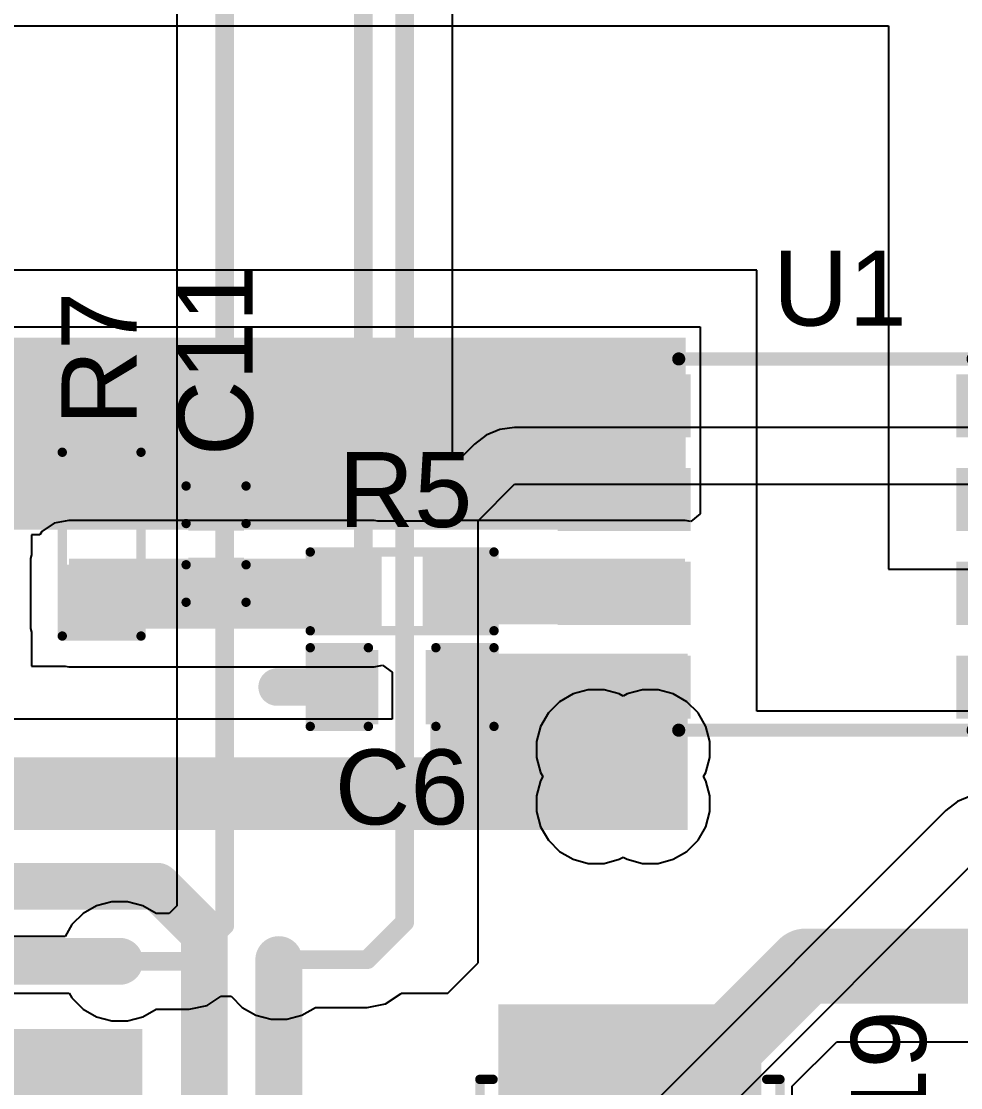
# Model space of a CAD drawing. Header units: millimetres. Extents: x -3 to 5437, y -3 to 5435.
# Drawn here: x 40.78 to 53.5, y 24.17 to 38.62 of the extents above; entities that cross this region are included whole.
import ezdxf

# ---------------------------------------------------------------- set-up
doc = ezdxf.new("R2010")
doc.units = ezdxf.units.MM
for name, color, linetype in [('BottomLayer', 5, 'Continuous'), ('BottomSolder', 6, 'Continuous'), ('TopLayer', 1, 'Continuous'), ('TopOverlay', 2, 'Continuous'), ('TopPaste', 8, 'Continuous'), ('TopSolder', 216, 'Continuous'), ('ViaHoleLayer', 16, 'Continuous')]:
    doc.layers.add(name, color=color, linetype=linetype)
doc.styles.add('Arial', font='', dxfattribs={"height": 0.2})
doc.styles.get('Arial').set_extended_font_data('Arial')

# ---------------------------------------------------------------- blocks, each defined once
blk = doc.blocks.new('P____DI__5_149')
at = {"layer": 'TopLayer'}
for points in [[(-1.68, 4.421), (1.68, 4.421), (1.68, -0.439), (-1.68, -0.439)], [(-1.615, -1.291), (-0.225, -1.291), (-0.225, -2.691), (-1.615, -2.691)], [(0.225, -1.291), (1.615, -1.291), (1.615, -2.691), (0.225, -2.691)]]:
    blk.add_hatch(color=1, dxfattribs=at).paths.add_polyline_path(points)
at = {"layer": 'TopPaste'}
for points in [[(-1.68, 4.421), (1.68, 4.421), (1.68, -0.439), (-1.68, -0.439)], [(-1.615, -1.291), (-0.225, -1.291), (-0.225, -2.691), (-1.615, -2.691)], [(0.225, -1.291), (1.615, -1.291), (1.615, -2.691), (0.225, -2.691)]]:
    blk.add_hatch(color=8, dxfattribs=at).paths.add_polyline_path(points)
at = {"layer": 'TopSolder'}
for points in [[(-1.782, 4.523), (1.782, 4.523), (1.782, -0.541), (-1.782, -0.541)], [(-1.717, -1.189), (-0.123, -1.189), (-0.123, -2.793), (-1.717, -2.793)], [(0.123, -1.189), (1.717, -1.189), (1.717, -2.793), (0.123, -2.793)]]:
    blk.add_hatch(color=216, dxfattribs=at).paths.add_polyline_path(points)
at = {"layer": 'TopOverlay', "const_width": 0.127}
for points in [[(-2.032, 3.505), (-1.854, 3.505)], [(-2.032, -1.118), (-2.032, 3.505)], [(1.854, 3.505), (2.032, 3.505)], [(2.032, -1.118), (2.032, 3.505)]]:
    blk.add_lwpolyline(points, dxfattribs=at)
at = {"layer": 'TopOverlay'}
for points, const_width in [([(-2.064, 3.505, 1), (-2, 3.505, 1)], 0.0635), ([(-2.064, 3.505, 1), (-2, 3.505, 1)], 0.0635), ([(-1.886, 3.505, 1), (-1.822, 3.505, 1)], 0.0635), ([(1.822, 3.505, 1), (1.886, 3.505, 1)], 0.0635), ([(2, 3.505, 1), (2.064, 3.505, 1)], 0.0635), ([(2, 3.505, 1), (2.064, 3.505, 1)], 0.0635), ([(-2.064, -1.118, 1), (-2, -1.118, 1)], 0.0635), ([(2, -1.118, 1), (2.064, -1.118, 1)], 0.0635), ([(-1.905, -2.108, 1), (-2.159, -2.108, 1)], 0.254), ([(-2.223, -2.108, 1), (-2.095, -2.108, 1)], 0.127), ([(-1.968, -2.108, 1), (-1.841, -2.108, 1)], 0.127)]:
    blk.add_lwpolyline(points, format="xyb", close=True, dxfattribs=dict(at, const_width=const_width))
blk = doc.blocks.new('RES_0603_230')
at = {"layer": 'TopLayer'}
for points in [[(-0.381, 0.4445), (-0.381, -0.4445), (-1.143, -0.4445), (-1.143, 0.4445)], [(1.143, 0.4445), (1.143, -0.4445), (0.381, -0.4445), (0.381, 0.4445)]]:
    blk.add_hatch(color=1, dxfattribs=at).paths.add_polyline_path(points)
at = {"layer": 'TopPaste'}
for points in [[(-0.381, 0.4445), (-0.381, -0.4445), (-1.143, -0.4445), (-1.143, 0.4445)], [(1.143, 0.4445), (1.143, -0.4445), (0.381, -0.4445), (0.381, 0.4445)]]:
    blk.add_hatch(color=8, dxfattribs=at).paths.add_polyline_path(points)
at = {"layer": 'TopSolder'}
for points in [[(-0.2794, 0.5461), (-0.2794, -0.5461), (-1.2446, -0.5461), (-1.2446, 0.5461)], [(1.2446, 0.5461), (1.2446, -0.5461), (0.2794, -0.5461), (0.2794, 0.5461)]]:
    blk.add_hatch(color=216, dxfattribs=at).paths.add_polyline_path(points)
at = {"layer": 'TopOverlay', "const_width": 0.127}
for points in [[(-1.2446, 0.5334), (1.2446, 0.5334)], [(-1.2446, 0.5334), (-1.2446, -0.5334)], [(1.2446, 0.5334), (1.2446, -0.5334)], [(-1.2446, -0.5334), (1.2446, -0.5334)]]:
    blk.add_lwpolyline(points, dxfattribs=at)
at = {"layer": 'TopOverlay', "const_width": 0.0635}
for points in [[(-1.27635, 0.5334, 1), (-1.21285, 0.5334, 1)], [(-1.27635, 0.5334, 1), (-1.21285, 0.5334, 1)], [(1.21285, 0.5334, 1), (1.27635, 0.5334, 1)], [(1.21285, 0.5334, 1), (1.27635, 0.5334, 1)], [(-1.27635, -0.5334, 1), (-1.21285, -0.5334, 1)], [(-1.27635, -0.5334, 1), (-1.21285, -0.5334, 1)], [(1.21285, -0.5334, 1), (1.27635, -0.5334, 1)], [(1.21285, -0.5334, 1), (1.27635, -0.5334, 1)]]:
    blk.add_lwpolyline(points, format="xyb", close=True, dxfattribs=at)
blk = doc.blocks.new('RES_0603_231')
at = {"layer": 'TopLayer'}
for points in [[(-0.381, 0.4445), (-0.381, -0.4445), (-1.143, -0.4445), (-1.143, 0.4445)], [(1.143, 0.4445), (1.143, -0.4445), (0.381, -0.4445), (0.381, 0.4445)]]:
    blk.add_hatch(color=1, dxfattribs=at).paths.add_polyline_path(points)
at = {"layer": 'TopPaste'}
for points in [[(-0.381, 0.4445), (-0.381, -0.4445), (-1.143, -0.4445), (-1.143, 0.4445)], [(1.143, 0.4445), (1.143, -0.4445), (0.381, -0.4445), (0.381, 0.4445)]]:
    blk.add_hatch(color=8, dxfattribs=at).paths.add_polyline_path(points)
at = {"layer": 'TopSolder'}
for points in [[(-0.2794, 0.5461), (-0.2794, -0.5461), (-1.2446, -0.5461), (-1.2446, 0.5461)], [(1.2446, 0.5461), (1.2446, -0.5461), (0.2794, -0.5461), (0.2794, 0.5461)]]:
    blk.add_hatch(color=216, dxfattribs=at).paths.add_polyline_path(points)
at = {"layer": 'TopOverlay', "const_width": 0.127}
for points in [[(1.2446, 0.5334), (-1.2446, 0.5334)], [(-1.2446, 0.5334), (-1.2446, -0.5334)], [(1.2446, 0.5334), (1.2446, -0.5334)], [(1.2446, -0.5334), (-1.2446, -0.5334)]]:
    blk.add_lwpolyline(points, dxfattribs=at)
at = {"layer": 'TopOverlay', "const_width": 0.0635}
for points in [[(-1.27635, 0.5334, 1), (-1.21285, 0.5334, 1)], [(-1.27635, 0.5334, 1), (-1.21285, 0.5334, 1)], [(1.21285, 0.5334, 1), (1.27635, 0.5334, 1)], [(1.21285, 0.5334, 1), (1.27635, 0.5334, 1)], [(-1.27635, -0.5334, 1), (-1.21285, -0.5334, 1)], [(-1.27635, -0.5334, 1), (-1.21285, -0.5334, 1)], [(1.21285, -0.5334, 1), (1.27635, -0.5334, 1)], [(1.21285, -0.5334, 1), (1.27635, -0.5334, 1)]]:
    blk.add_lwpolyline(points, format="xyb", close=True, dxfattribs=at)
blk = doc.blocks.new('C___0402_234')
at = {"layer": 'TopLayer'}
for points in [[(-0.699, -0.318), (-0.699, 0.318), (-0.241, 0.318), (-0.241, -0.318)], [(0.241, -0.318), (0.241, 0.318), (0.699, 0.318), (0.699, -0.318)]]:
    blk.add_hatch(color=1, dxfattribs=at).paths.add_polyline_path(points)
at = {"layer": 'TopPaste'}
for points in [[(-0.699, -0.318), (-0.699, 0.318), (-0.241, 0.318), (-0.241, -0.318)], [(0.241, -0.318), (0.241, 0.318), (0.699, 0.318), (0.699, -0.318)]]:
    blk.add_hatch(color=8, dxfattribs=at).paths.add_polyline_path(points)
at = {"layer": 'TopSolder'}
for points in [[(-0.758, -0.377), (-0.758, 0.377), (-0.181, 0.377), (-0.181, -0.377)], [(0.181, -0.377), (0.181, 0.377), (0.758, 0.377), (0.758, -0.377)]]:
    blk.add_hatch(color=216, dxfattribs=at).paths.add_polyline_path(points)
at = {"layer": 'TopOverlay', "const_width": 0.127}
for points in [[(-0.787, 0.406), (-0.279, 0.406)], [(-0.787, 0.406), (-0.787, -0.406)], [(0.279, 0.406), (0.787, 0.406)], [(0.787, 0.406), (0.787, -0.406)], [(-0.787, -0.406), (-0.279, -0.406)], [(0.279, -0.406), (0.787, -0.406)]]:
    blk.add_lwpolyline(points, dxfattribs=at)
at = {"layer": 'TopOverlay', "const_width": 0.0635}
for points in [[(-0.819, 0.406, 1), (-0.756, 0.406, 1)], [(-0.819, 0.406, 1), (-0.756, 0.406, 1)], [(-0.311, 0.406, 1), (-0.248, 0.406, 1)], [(0.248, 0.406, 1), (0.311, 0.406, 1)], [(0.756, 0.406, 1), (0.819, 0.406, 1)], [(0.756, 0.406, 1), (0.819, 0.406, 1)], [(-0.819, -0.406, 1), (-0.756, -0.406, 1)], [(-0.819, -0.406, 1), (-0.756, -0.406, 1)], [(-0.311, -0.406, 1), (-0.248, -0.406, 1)], [(0.248, -0.406, 1), (0.311, -0.406, 1)], [(0.756, -0.406, 1), (0.819, -0.406, 1)], [(0.756, -0.406, 1), (0.819, -0.406, 1)]]:
    blk.add_lwpolyline(points, format="xyb", close=True, dxfattribs=at)
blk = doc.blocks.new('C__0603_235')
at = {"layer": 'TopLayer'}
for points in [[(-0.381, 0.445), (-0.381, -0.445), (-1.143, -0.445), (-1.143, 0.445)], [(1.143, 0.445), (1.143, -0.445), (0.381, -0.445), (0.381, 0.445)]]:
    blk.add_hatch(color=1, dxfattribs=at).paths.add_polyline_path(points)
at = {"layer": 'TopPaste'}
for points in [[(-0.381, 0.445), (-0.381, -0.445), (-1.143, -0.445), (-1.143, 0.445)], [(1.143, 0.445), (1.143, -0.445), (0.381, -0.445), (0.381, 0.445)]]:
    blk.add_hatch(color=8, dxfattribs=at).paths.add_polyline_path(points)
at = {"layer": 'TopSolder'}
for points in [[(-0.321, 0.504), (-0.321, -0.504), (-1.203, -0.504), (-1.203, 0.504)], [(1.203, 0.504), (1.203, -0.504), (0.321, -0.504), (0.321, 0.504)]]:
    blk.add_hatch(color=216, dxfattribs=at).paths.add_polyline_path(points)
at = {"layer": 'TopOverlay', "const_width": 0.127}
for points in [[(-0.457, 0.533), (-1.245, 0.533)], [(-1.245, 0.533), (-1.245, -0.533)], [(1.245, 0.533), (0.457, 0.533)], [(1.245, 0.533), (1.245, -0.533)], [(-0.457, -0.533), (-1.245, -0.533)], [(1.245, -0.533), (0.457, -0.533)]]:
    blk.add_lwpolyline(points, dxfattribs=at)
at = {"layer": 'TopOverlay', "const_width": 0.0635}
for points in [[(-1.276, 0.533, 1), (-1.213, 0.533, 1)], [(-1.276, 0.533, 1), (-1.213, 0.533, 1)], [(-0.489, 0.533, 1), (-0.425, 0.533, 1)], [(0.425, 0.533, 1), (0.489, 0.533, 1)], [(1.213, 0.533, 1), (1.276, 0.533, 1)], [(1.213, 0.533, 1), (1.276, 0.533, 1)], [(-1.276, -0.533, 1), (-1.213, -0.533, 1)], [(-1.276, -0.533, 1), (-1.213, -0.533, 1)], [(-0.489, -0.533, 1), (-0.425, -0.533, 1)], [(0.425, -0.533, 1), (0.489, -0.533, 1)], [(1.213, -0.533, 1), (1.276, -0.533, 1)], [(1.213, -0.533, 1), (1.276, -0.533, 1)]]:
    blk.add_lwpolyline(points, format="xyb", close=True, dxfattribs=at)
blk = doc.blocks.new('SOIC_8_417')
at = {"layer": 'TopLayer'}
for points in [[(-1.867, 1.58), (-3.467, 1.58), (-3.467, 2.23), (-1.867, 2.23)], [(3.533, 1.58), (1.933, 1.58), (1.933, 2.23), (3.533, 2.23)], [(-1.867, 0.31), (-3.467, 0.31), (-3.467, 0.96), (-1.867, 0.96)], [(3.533, 0.31), (1.933, 0.31), (1.933, 0.96), (3.533, 0.96)], [(-1.867, -0.96), (-3.467, -0.96), (-3.467, -0.31), (-1.867, -0.31)], [(3.533, -0.96), (1.933, -0.96), (1.933, -0.31), (3.533, -0.31)], [(-1.867, -2.23), (-3.467, -2.23), (-3.467, -1.58), (-1.867, -1.58)], [(3.533, -2.23), (1.933, -2.23), (1.933, -1.58), (3.533, -1.58)]]:
    blk.add_hatch(color=1, dxfattribs=at).paths.add_polyline_path(points)
at = {"layer": 'TopPaste'}
for points in [[(-1.867, 1.58), (-3.467, 1.58), (-3.467, 2.23), (-1.867, 2.23)], [(3.533, 1.58), (1.933, 1.58), (1.933, 2.23), (3.533, 2.23)], [(-1.867, 0.31), (-3.467, 0.31), (-3.467, 0.96), (-1.867, 0.96)], [(3.533, 0.31), (1.933, 0.31), (1.933, 0.96), (3.533, 0.96)], [(-1.867, -0.96), (-3.467, -0.96), (-3.467, -0.31), (-1.867, -0.31)], [(3.533, -0.96), (1.933, -0.96), (1.933, -0.31), (3.533, -0.31)], [(-1.867, -2.23), (-3.467, -2.23), (-3.467, -1.58), (-1.867, -1.58)], [(3.533, -2.23), (1.933, -2.23), (1.933, -1.58), (3.533, -1.58)]]:
    blk.add_hatch(color=8, dxfattribs=at).paths.add_polyline_path(points)
at = {"layer": 'TopSolder'}
for points in [[(-1.765, 1.478), (-3.569, 1.478), (-3.569, 2.332), (-1.765, 2.332)], [(3.635, 1.478), (1.831, 1.478), (1.831, 2.332), (3.635, 2.332)], [(-1.765, 0.208), (-3.569, 0.208), (-3.569, 1.062), (-1.765, 1.062)], [(3.635, 0.208), (1.831, 0.208), (1.831, 1.062), (3.635, 1.062)], [(-1.765, -1.062), (-3.569, -1.062), (-3.569, -0.208), (-1.765, -0.208)], [(3.635, -1.062), (1.831, -1.062), (1.831, -0.208), (3.635, -0.208)], [(-1.765, -2.332), (-3.569, -2.332), (-3.569, -1.478), (-1.765, -1.478)], [(3.635, -2.332), (1.831, -2.332), (1.831, -1.478), (3.635, -1.478)]]:
    blk.add_hatch(color=216, dxfattribs=at).paths.add_polyline_path(points)
at = {"layer": 'TopOverlay'}
for points, const_width in [([(-3.112, 2.565, 1), (-3.339, 2.565, 1)], 0.178), ([(-3.384, 2.565, 1), (-3.295, 2.565, 1)], 0.0889), ([(-3.157, 2.565, 1), (-3.068, 2.565, 1)], 0.0889), ([(-2.038, 2.489, 1), (-1.949, 2.489, 1)], 0.0889), ([(1.949, 2.489, 1), (2.038, 2.489, 1)], 0.0889), ([(-2.038, -2.54, 1), (-1.949, -2.54, 1)], 0.0889), ([(1.949, -2.54, 1), (2.038, -2.54, 1)], 0.0889)]:
    blk.add_lwpolyline(points, format="xyb", close=True, dxfattribs=dict(at, const_width=const_width))
at = {"layer": 'TopOverlay', "const_width": 0.178}
for points in [[(1.994, 2.489), (-1.994, 2.489)], [(1.994, -2.54), (-1.994, -2.54)]]:
    blk.add_lwpolyline(points, dxfattribs=at)

msp = doc.modelspace()

# ---------------------------------------------------------------- hatches: boundary and pattern name
at = {"layer": 'BottomLayer'}
h = msp.add_hatch(color=5, dxfattribs=at)
edge = h.paths.add_edge_path()
edge.add_arc((44.218, 30.862), 0.3, 0, 360)
h = msp.add_hatch(color=5, dxfattribs=at)
edge = h.paths.add_edge_path()
edge.add_arc((48.565, 28.753), 0.3, 0, 360)
h = msp.add_hatch(color=5, dxfattribs=at)
edge = h.paths.add_edge_path()
edge.add_arc((49.297, 28.753), 0.3, 0, 360)
h = msp.add_hatch(color=5, dxfattribs=at)
edge = h.paths.add_edge_path()
edge.add_arc((48.565, 28.018), 0.3, 0, 360)
h = msp.add_hatch(color=5, dxfattribs=at)
edge = h.paths.add_edge_path()
edge.add_arc((49.297, 28.018), 0.3, 0, 360)
h = msp.add_hatch(color=5, dxfattribs=at)
edge = h.paths.add_edge_path()
edge.add_arc((42.11, 25.883), 0.3, 0, 360)
h = msp.add_hatch(color=5, dxfattribs=at)
edge = h.paths.add_edge_path()
edge.add_arc((44.266, 25.906), 0.3, 0, 360)
at = {"layer": 'BottomSolder'}
h = msp.add_hatch(color=6, dxfattribs=at)
edge = h.paths.add_edge_path()
edge.add_arc((44.218, 30.862), 0.15, 0, 360)
h = msp.add_hatch(color=6, dxfattribs=at)
edge = h.paths.add_edge_path()
edge.add_arc((48.565, 28.753), 0.15, 0, 360)
h = msp.add_hatch(color=6, dxfattribs=at)
edge = h.paths.add_edge_path()
edge.add_arc((49.297, 28.753), 0.15, 0, 360)
h = msp.add_hatch(color=6, dxfattribs=at)
edge = h.paths.add_edge_path()
edge.add_arc((48.565, 28.018), 0.15, 0, 360)
h = msp.add_hatch(color=6, dxfattribs=at)
edge = h.paths.add_edge_path()
edge.add_arc((49.297, 28.018), 0.15, 0, 360)
h = msp.add_hatch(color=6, dxfattribs=at)
edge = h.paths.add_edge_path()
edge.add_arc((42.11, 25.883), 0.15, 0, 360)
h = msp.add_hatch(color=6, dxfattribs=at)
edge = h.paths.add_edge_path()
edge.add_arc((44.266, 25.906), 0.15, 0, 360)
at = {"layer": 'TopLayer'}
for points in [[(35.814, 31.729), (49.777, 31.729), (49.777, 34.329), (35.814, 34.329)], [(41.422, 30.391), (45.555, 30.391), (45.555, 31.338), (41.422, 31.338)], [(46.317, 30.449), (49.769, 30.449), (49.769, 31.338), (46.317, 31.338)], [(46.317, 27.661), (49.804, 27.661), (49.804, 30.05), (46.317, 30.05)], [(46.317, 27.661), (49.743, 27.661), (49.743, 30.043), (46.317, 30.043)], [(37.502, 27.661), (49.804, 27.661), (49.804, 28.645), (37.502, 28.645)], [(47.341, 20.34), (50.701, 20.34), (50.701, 25.2), (47.341, 25.2)], [(39.751, 20.594), (42.415, 20.594), (42.415, 24.965), (39.751, 24.965)], [(41.653, 19.216), (42.415, 19.216), (42.415, 24.965), (41.653, 24.965)]]:
    msp.add_hatch(color=1, dxfattribs=at).paths.add_polyline_path(points)
h = msp.add_hatch(color=1, dxfattribs=at)
edge = h.paths.add_edge_path()
edge.add_arc((44.218, 30.862), 0.3, 0, 360)
h = msp.add_hatch(color=1, dxfattribs=at)
edge = h.paths.add_edge_path()
edge.add_arc((48.565, 28.753), 0.3, 0, 360)
h = msp.add_hatch(color=1, dxfattribs=at)
edge = h.paths.add_edge_path()
edge.add_arc((49.297, 28.753), 0.3, 0, 360)
h = msp.add_hatch(color=1, dxfattribs=at)
edge = h.paths.add_edge_path()
edge.add_arc((48.565, 28.018), 0.3, 0, 360)
h = msp.add_hatch(color=1, dxfattribs=at)
edge = h.paths.add_edge_path()
edge.add_arc((49.297, 28.018), 0.3, 0, 360)
h = msp.add_hatch(color=1, dxfattribs=at)
edge = h.paths.add_edge_path()
edge.add_arc((42.11, 25.883), 0.3, 0, 360)
h = msp.add_hatch(color=1, dxfattribs=at)
edge = h.paths.add_edge_path()
edge.add_arc((44.266, 25.906), 0.3, 0, 360)
at = {"layer": 'TopSolder'}
h = msp.add_hatch(color=216, dxfattribs=at)
edge = h.paths.add_edge_path()
edge.add_arc((44.218, 30.862), 0.15, 0, 360)
h = msp.add_hatch(color=216, dxfattribs=at)
edge = h.paths.add_edge_path()
edge.add_arc((48.565, 28.753), 0.15, 0, 360)
h = msp.add_hatch(color=216, dxfattribs=at)
edge = h.paths.add_edge_path()
edge.add_arc((49.297, 28.753), 0.15, 0, 360)
h = msp.add_hatch(color=216, dxfattribs=at)
edge = h.paths.add_edge_path()
edge.add_arc((48.565, 28.018), 0.15, 0, 360)
h = msp.add_hatch(color=216, dxfattribs=at)
edge = h.paths.add_edge_path()
edge.add_arc((49.297, 28.018), 0.15, 0, 360)
h = msp.add_hatch(color=216, dxfattribs=at)
edge = h.paths.add_edge_path()
edge.add_arc((42.11, 25.883), 0.15, 0, 360)
h = msp.add_hatch(color=216, dxfattribs=at)
edge = h.paths.add_edge_path()
edge.add_arc((44.266, 25.906), 0.15, 0, 360)
at = {"layer": 'ViaHoleLayer'}
h = msp.add_hatch(color=16, dxfattribs=at)
edge = h.paths.add_edge_path()
edge.add_arc((44.218, 30.862), 0.15, 0, 360)
h = msp.add_hatch(color=16, dxfattribs=at)
edge = h.paths.add_edge_path()
edge.add_arc((48.565, 28.753), 0.15, 0, 360)
h = msp.add_hatch(color=16, dxfattribs=at)
edge = h.paths.add_edge_path()
edge.add_arc((49.297, 28.753), 0.15, 0, 360)
h = msp.add_hatch(color=16, dxfattribs=at)
edge = h.paths.add_edge_path()
edge.add_arc((48.565, 28.018), 0.15, 0, 360)
h = msp.add_hatch(color=16, dxfattribs=at)
edge = h.paths.add_edge_path()
edge.add_arc((49.297, 28.018), 0.15, 0, 360)
h = msp.add_hatch(color=16, dxfattribs=at)
edge = h.paths.add_edge_path()
edge.add_arc((42.11, 25.883), 0.15, 0, 360)
h = msp.add_hatch(color=16, dxfattribs=at)
edge = h.paths.add_edge_path()
edge.add_arc((44.266, 25.906), 0.15, 0, 360)

# ---------------------------------------------------------------- linework, layer by layer
at = {"layer": 'BottomLayer'}
for p, q in [((42.885, 46.019), (42.885, 26.634)), ((46.618, 32.758), (46.618, 44.387)), ((47.259, 33.087), (47.073, 33.01)), ((47.458, 33.113), (47.259, 33.087)), ((60.518, 33.113), (47.458, 33.113)), ((47.073, 33.01), (46.914, 32.888)), ((46.914, 32.888), (46.735, 32.709)), ((46.735, 32.709), (46.618, 32.758)), ((46.965, 31.852), (47.458, 32.345)), ((47.458, 32.345), (60.518, 32.345)), ((46.965, 25.861), (46.965, 31.852)), ((48.253, 29.506), (48.069, 29.399)), ((48.458, 29.561), (48.253, 29.506)), ((48.671, 29.561), (48.458, 29.561)), ((48.877, 29.506), (48.671, 29.561)), ((48.931, 29.474), (48.877, 29.506)), ((48.985, 29.506), (48.931, 29.474)), ((49.191, 29.561), (48.985, 29.506)), ((49.404, 29.561), (49.191, 29.561)), ((49.609, 29.506), (49.404, 29.561)), ((49.793, 29.399), (49.609, 29.506)), ((48.069, 29.399), (47.918, 29.249)), ((49.944, 29.249), (49.793, 29.399)), ((47.918, 29.249), (47.812, 29.065)), ((50.05, 29.065), (49.944, 29.249)), ((47.812, 29.065), (47.757, 28.859)), ((50.105, 28.859), (50.05, 29.065)), ((47.757, 28.859), (47.757, 28.646)), ((50.105, 28.646), (50.105, 28.859)), ((47.757, 28.646), (47.812, 28.441)), ((50.05, 28.441), (50.105, 28.646)), ((47.812, 28.33), (47.757, 28.124)), ((47.812, 28.441), (47.844, 28.385)), ((47.844, 28.385), (47.812, 28.33)), ((50.018, 28.385), (50.05, 28.441)), ((50.05, 28.33), (50.018, 28.385)), ((50.105, 28.124), (50.05, 28.33)), ((47.757, 28.124), (47.757, 27.912)), ((50.105, 27.912), (50.105, 28.124)), ((53.459, 28.047), (53.3, 27.925)), ((53.645, 28.124), (53.459, 28.047)), ((47.757, 27.912), (47.812, 27.706)), ((53.3, 27.925), (48.989, 23.613)), ((50.05, 27.706), (50.105, 27.912)), ((47.812, 27.706), (47.918, 27.522)), ((49.944, 27.522), (50.05, 27.706)), ((47.918, 27.522), (48.069, 27.371)), ((49.793, 27.371), (49.944, 27.522)), ((48.069, 27.371), (48.253, 27.265)), ((49.307, 22.845), (53.808, 27.346)), ((49.609, 27.265), (49.793, 27.371)), ((48.253, 27.265), (48.458, 27.21)), ((48.458, 27.21), (48.671, 27.21)), ((48.671, 27.21), (48.877, 27.265)), ((48.877, 27.265), (48.931, 27.296)), ((48.931, 27.296), (48.985, 27.265)), ((48.985, 27.265), (49.191, 27.21)), ((49.191, 27.21), (49.404, 27.21)), ((49.404, 27.21), (49.609, 27.265)), ((41.798, 26.636), (41.614, 26.53)), ((42.003, 26.691), (41.798, 26.636)), ((42.216, 26.691), (42.003, 26.691)), ((42.422, 26.636), (42.216, 26.691)), ((42.604, 26.531), (42.422, 26.636)), ((42.885, 26.634), (42.781, 26.531)), ((41.614, 26.53), (41.463, 26.38)), ((42.781, 26.531), (42.604, 26.531)), ((41.463, 26.38), (41.371, 26.219)), ((41.371, 26.219), (12.141, 26.219)), ((46.554, 25.451), (46.965, 25.861)), ((12.141, 25.451), (41.427, 25.451)), ((41.427, 25.451), (41.463, 25.387)), ((45.712, 25.308), (45.922, 25.448)), ((45.922, 25.448), (45.924, 25.451)), ((45.924, 25.451), (46.554, 25.451)), ((41.463, 25.387), (41.614, 25.237)), ((43.05, 25.236), (43.297, 25.285)), ((43.297, 25.285), (43.483, 25.409)), ((43.483, 25.409), (43.62, 25.41)), ((43.62, 25.41), (43.77, 25.259)), ((45.464, 25.259), (45.712, 25.308)), ((41.614, 25.237), (41.798, 25.131)), ((42.422, 25.131), (42.604, 25.236)), ((42.604, 25.236), (43.05, 25.236)), ((43.77, 25.259), (43.954, 25.153)), ((43.954, 25.153), (44.16, 25.098)), ((44.372, 25.098), (44.578, 25.153)), ((44.578, 25.153), (44.761, 25.259)), ((44.761, 25.259), (45.464, 25.259)), ((41.798, 25.131), (42.003, 25.075)), ((42.003, 25.075), (42.216, 25.075)), ((42.216, 25.075), (42.422, 25.131)), ((44.16, 25.098), (44.372, 25.098))]:
    msp.add_line(p, q, dxfattribs=at)
at = {"layer": 'BottomLayer', "const_width": 0.254}
for points in [[(43.532, 26.366), (43.532, 46.019)], [(45.412, 31.285), (45.412, 44.914)], [(45.97, 26.412), (45.97, 44.723)], [(44.988, 30.862), (45.412, 31.285)], [(44.218, 30.862), (44.988, 30.862)], [(43.05, 25.883), (43.532, 26.366)], [(45.464, 25.906), (45.97, 26.412)], [(42.11, 25.883), (43.05, 25.883)], [(44.266, 25.906), (45.464, 25.906)]]:
    msp.add_lwpolyline(points, dxfattribs=at)
at = {"layer": 'BottomLayer', "const_width": 0.127}
for points in [[(45.348, 31.285, 1), (45.475, 31.285, 1)], [(45.348, 31.285, 1), (45.475, 31.285, 1)], [(44.155, 30.862, 1), (44.282, 30.862, 1)], [(44.925, 30.862, 1), (45.052, 30.862, 1)], [(44.925, 30.862, 1), (45.052, 30.862, 1)], [(43.469, 26.366, 1), (43.596, 26.366, 1)], [(43.469, 26.366, 1), (43.596, 26.366, 1)], [(45.907, 26.412, 1), (46.034, 26.412, 1)], [(45.907, 26.412, 1), (46.034, 26.412, 1)], [(42.046, 25.883, 1), (42.173, 25.883, 1)], [(42.986, 25.883, 1), (43.113, 25.883, 1)], [(42.986, 25.883, 1), (43.113, 25.883, 1)], [(44.203, 25.906, 1), (44.33, 25.906, 1)], [(45.401, 25.906, 1), (45.528, 25.906, 1)], [(45.401, 25.906, 1), (45.528, 25.906, 1)]]:
    msp.add_lwpolyline(points, format="xyb", close=True, dxfattribs=at)
at = {"layer": 'TopLayer'}
for p, q in [((34.312, 38.553), (52.524, 38.553)), ((52.524, 38.553), (52.524, 31.193)), ((50.74, 35.245), (34.312, 35.245)), ((50.74, 29.273), (50.74, 35.245)), ((34.312, 34.477), (49.972, 34.477)), ((49.972, 34.477), (49.972, 31.945)), ((49.972, 31.945), (49.845, 31.841)), ((41.224, 31.817), (41.056, 31.704)), ((41.422, 31.856), (41.224, 31.817)), ((45.555, 31.856), (41.422, 31.856)), ((45.605, 31.846), (45.555, 31.856)), ((46.267, 31.846), (45.605, 31.846)), ((46.317, 31.856), (46.267, 31.846)), ((49.769, 31.856), (46.317, 31.856)), ((49.845, 31.841), (49.769, 31.856)), ((41.027, 31.661), (40.914, 31.661)), ((40.914, 31.661), (40.914, 31.388)), ((41.056, 31.704), (41.027, 31.661)), ((40.914, 31.388), (40.904, 31.338)), ((40.904, 31.338), (40.904, 30.391)), ((52.524, 31.193), (55.143, 31.193)), ((40.904, 30.391), (40.914, 30.341)), ((40.914, 30.341), (40.914, 29.883)), ((40.914, 29.883), (41.372, 29.883)), ((41.372, 29.883), (41.422, 29.873)), ((41.422, 29.873), (45.555, 29.873)), ((45.555, 29.873), (45.672, 29.897)), ((45.672, 29.897), (45.799, 29.802)), ((45.799, 29.802), (45.799, 29.802)), ((45.799, 29.802), (45.799, 29.163)), ((55.143, 29.273), (50.74, 29.273)), ((45.799, 29.163), (39.609, 29.163)), ((51.219, 24.19), (51.823, 24.794)), ((51.823, 24.794), (57.693, 24.794)), ((51.219, 21.871), (51.219, 24.19))]:
    msp.add_line(p, q, dxfattribs=at)
for points, const_width in [([(44.243, 29.598), (45.174, 29.598)], 0.508), ([(19.936, 26.899), (42.618, 26.899)], 0.635), ([(42.618, 26.899), (43.257, 26.261)], 0.635), ([(43.257, 14.987), (43.257, 26.261)], 0.635), ([(50.271, 24.692), (51.398, 25.818)], 1.016), ([(51.398, 25.818), (65.507, 25.818)], 1.016), ([(31.975, 25.883), (42.11, 25.883)], 0.635), ([(44.266, 14.063), (44.266, 25.906)], 0.635), ([(49.021, 23.52), (50.193, 24.692)], 1.016), ([(50.193, 24.692), (50.271, 24.692)], 1.016)]:
    msp.add_lwpolyline(points, dxfattribs=dict(at, const_width=const_width))
for points, const_width in [([(44.116, 29.598, 1), (44.37, 29.598, 1)], 0.254), ([(45.047, 29.598, 1), (45.301, 29.598, 1)], 0.254), ([(42.459, 26.899, 1), (42.777, 26.899, 1)], 0.318), ([(42.459, 26.899, 1), (42.777, 26.899, 1)], 0.318), ([(43.098, 26.261, 1), (43.415, 26.261, 1)], 0.318), ([(43.098, 26.261, 1), (43.415, 26.261, 1)], 0.318), ([(51.144, 25.818, 1), (51.652, 25.818, 1)], 0.508), ([(51.144, 25.818, 1), (51.652, 25.818, 1)], 0.508), ([(41.951, 25.883, 1), (42.269, 25.883, 1)], 0.318), ([(44.107, 25.906, 1), (44.425, 25.906, 1)], 0.318), ([(49.939, 24.692, 1), (50.447, 24.692, 1)], 0.508), ([(49.939, 24.692, 1), (50.447, 24.692, 1)], 0.508), ([(50.017, 24.692, 1), (50.525, 24.692, 1)], 0.508), ([(50.017, 24.692, 1), (50.525, 24.692, 1)], 0.508)]:
    msp.add_lwpolyline(points, format="xyb", close=True, dxfattribs=dict(at, const_width=const_width))

# ---------------------------------------------------------------- block references
for name, p, rotation in [('SOIC_8_417', (51.676, 31.503), 180), ('RES_0603_230', (41.866, 31.534), 90), ('C___0402_234', (43.416, 31.534), 90), ('RES_0603_231', (45.936, 30.894), 180), ('C__0603_235', (45.936, 29.598), 180)]:
    msp.add_blockref(name, p, dxfattribs=dict(rotation=rotation))
msp.add_blockref('P____DI__5_149', (49.021, 20.779))

# ---------------------------------------------------------------- texts
at = {"layer": 'TopOverlay', "style": 'Arial'}
for s, p in [('U1', (50.958, 34.494)), ('R5', (45.073, 31.765)), ('C6', (45.023, 27.738))]:
    msp.add_text(s, height=1.016, dxfattribs=at).set_placement(p)
for s, p in [('C11', (43.911, 32.726)), ('R7', (42.338, 33.14)), ('R119', (53.032, 21.828))]:
    msp.add_text(s, height=1.016, rotation=90, dxfattribs=at).set_placement(p)

doc.saveas('drawing.dxf')
